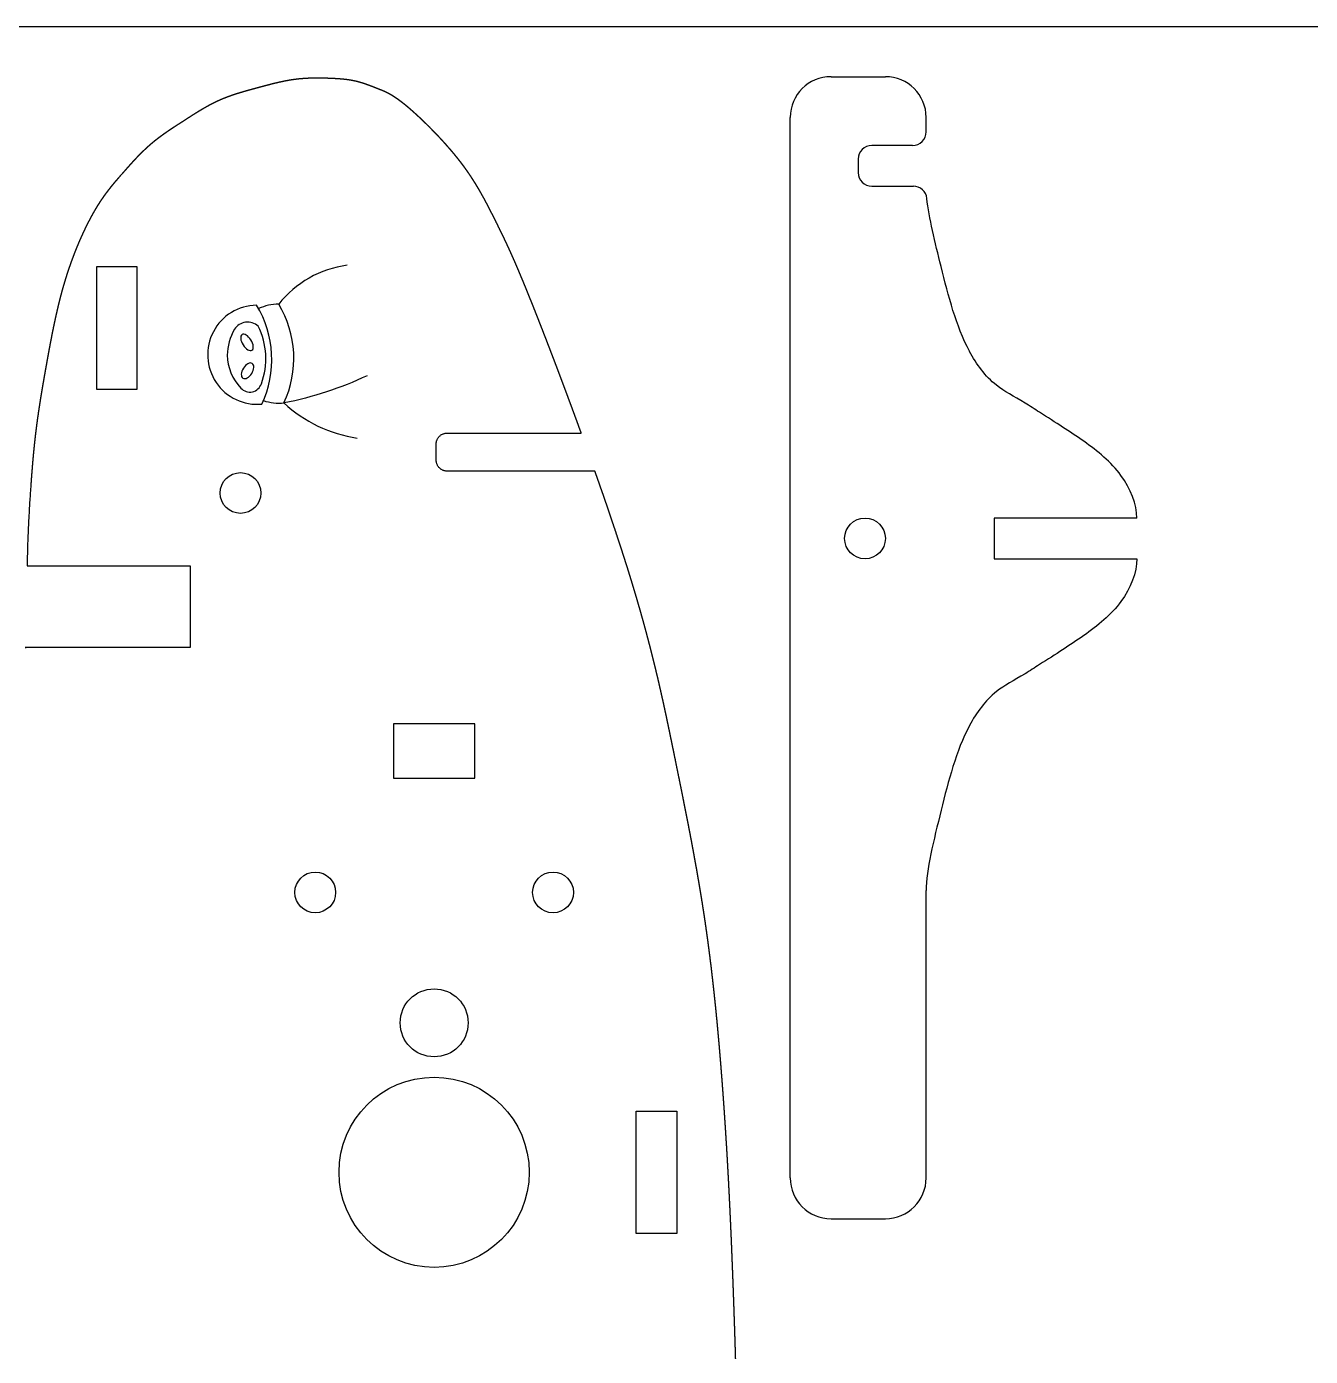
# Model space of a CAD drawing. Header units: millimetres. Extents: x -53 to 1579, y -453 to 381.
# Drawn here: x 303.4 to 397.9, y 283.4 to 381.2 of the extents above; entities that cross this region are included whole.
import ezdxf

# ---------------------------------------------------------------- set-up
doc = ezdxf.new("R2010")
doc.units = ezdxf.units.MM
doc.layers.add('design4', color=5, linetype='Continuous')
doc.layers.add('toCut', color=1, linetype='Continuous', true_color=0xff0000)

msp = doc.modelspace()

# ---------------------------------------------------------------- linework, layer by layer
msp.add_line((-53.352, 381.237), (546.648, 381.237))
at = {"layer": 'design4', "lineweight": -3}
for points, format in [([(321.97, 360.809, 0, 0, -0.069375), (328.362, 358.968, 0, 0, -0.747241), (328.483, 355.54, 15.905, 15.905, 3.108635)], "xyseb"), ([(328.483, 355.54, -0.061553), (322.357, 353.534)], "xyb")]:
    msp.add_lwpolyline(points, format=format, dxfattribs=at)
msp.add_lwpolyline([(318.705, 358.953, 0.121417), (318.176, 357.058, 0.188102), (319.184, 354.625, 0.571144), (320.693, 354.945, 0.206129), (320.462, 359.191, 0.455702), (318.705, 358.953)], format="xyb", close=True, dxfattribs=at)
for centre, radius, start, end in [((328.009, 356.034), 7.699, 97.50919, 141.66465), ((320.386, 357.081), 3.646, 90.6529, 275.44543), ((313.713, 356.726), 7.745, 334.99199, 31.10633), ((322.011, 357.163), 3.646, 90.6529, 114.6671), ((315.338, 356.808), 7.745, 334.99199, 31.10633), ((322.011, 357.163), 3.646, 251.36676, 275.44543), ((329.24, 360.976), 10.137, 227.23383, 261.51717)]:
    msp.add_arc(centre, radius, start, end, dxfattribs=at)
at = {"layer": 'design4', "lineweight": -3, "extrusion": (0, 0, -1)}
for centre, major_axis, ratio in [((319.634, 357.992), (-0.367, 0.576), 0.496414), ((319.675, 355.899), (0.344, 0.543), 0.562785)]:
    msp.add_ellipse(centre, major_axis=major_axis, ratio=ratio, dxfattribs=at)
at = {"layer": 'toCut'}
for p, q in [((362.62, 377.551), (366.62, 377.551)), ((359.62, 296.487), (359.62, 374.551)), ((369.62, 373.487), (369.62, 374.551)), ((368.62, 372.487), (365.62, 372.487)), ((364.62, 371.487), (364.62, 370.487)), ((365.62, 369.487), (368.678, 369.487)), ((374.62, 345.062), (374.62, 342.062)), ((385.12, 345.062), (374.62, 345.062)), ((374.62, 342.062), (385.12, 342.062)), ((369.62, 296.487), (369.62, 317.637)), ((362.62, 293.487), (366.62, 293.487))]:
    msp.add_line(p, q, dxfattribs=at)
for points in [[(308.561, 363.544), (308.561, 354.544), (311.561, 354.544), (311.561, 363.544)], [(308.561, 363.544), (308.561, 354.544), (311.561, 354.544), (311.561, 363.544)], [(330.408, 329.904), (330.408, 325.904), (336.408, 325.904), (336.408, 329.904)], [(348.281, 301.404), (351.281, 301.404), (351.281, 292.404), (348.281, 292.404)]]:
    msp.add_lwpolyline(points, close=True, dxfattribs=at)
for centre, radius in [((319.158, 346.904), 1.5), ((365.12, 343.562), 1.5), ((324.658, 317.504), 1.5), ((342.158, 317.504), 1.5), ((333.408, 307.904), 2.5), ((333.408, 296.904), 7)]:
    msp.add_circle(centre, radius, dxfattribs=at)
for centre, radius, start, end in [((362.62, 374.551), 3, 90, 180), ((366.62, 374.551), 3, 0, 90), ((368.62, 373.487), 1, 270, 0), ((365.62, 371.487), 1, 90, 180), ((365.62, 370.487), 1, 180, 270), ((368.678, 368.487), 1, 6.0512, 90), ((362.62, 296.487), 3, 180, 270), ((366.62, 296.487), 3, 270, 0)]:
    msp.add_arc(centre, radius, start, end, dxfattribs=at)
for points in [[(321.086, 376.908), (320.953, 376.873), (320.82, 376.837)], [(321.352, 376.977), (321.219, 376.942), (321.086, 376.908)], [(321.618, 377.043), (321.485, 377.01), (321.352, 376.977)], [(321.75, 377.075), (321.684, 377.059), (321.618, 377.043)], [(321.883, 377.106), (321.817, 377.091), (321.75, 377.075)], [(322.015, 377.136), (321.949, 377.121), (321.883, 377.106)], [(322.148, 377.165), (322.082, 377.151), (322.015, 377.136)], [(322.28, 377.193), (322.214, 377.179), (322.148, 377.165)], [(322.413, 377.22), (322.346, 377.207), (322.28, 377.193)], [(322.545, 377.246), (322.479, 377.233), (322.413, 377.22)], [(322.677, 377.27), (322.611, 377.258), (322.545, 377.246)], [(322.809, 377.292), (322.743, 377.281), (322.677, 377.27)], [(322.94, 377.313), (322.875, 377.303), (322.809, 377.292)], [(323.072, 377.333), (323.006, 377.323), (322.94, 377.313)], [(323.204, 377.351), (323.138, 377.342), (323.072, 377.333)], [(323.335, 377.367), (323.269, 377.359), (323.204, 377.351)], [(323.466, 377.381), (323.4, 377.374), (323.335, 377.367)], [(323.597, 377.393), (323.531, 377.387), (323.466, 377.381)], [(323.727, 377.404), (323.662, 377.399), (323.597, 377.393)], [(323.856, 377.414), (323.792, 377.409), (323.727, 377.404)], [(323.985, 377.422), (323.921, 377.418), (323.856, 377.414)], [(324.114, 377.428), (324.05, 377.425), (323.985, 377.422)], [(324.241, 377.434), (324.177, 377.431), (324.114, 377.428)], [(324.367, 377.438), (324.304, 377.436), (324.241, 377.434)], [(324.493, 377.441), (324.43, 377.44), (324.367, 377.438)], [(324.617, 377.443), (324.555, 377.442), (324.493, 377.441)], [(324.74, 377.444), (324.678, 377.444), (324.617, 377.443)], [(324.861, 377.444), (324.8, 377.444), (324.74, 377.444)], [(324.981, 377.444), (324.921, 377.444), (324.861, 377.444)], [(325.099, 377.442), (325.04, 377.443), (324.981, 377.444)], [(325.216, 377.44), (325.157, 377.441), (325.099, 377.442)], [(325.33, 377.437), (325.273, 377.438), (325.216, 377.44)], [(325.443, 377.434), (325.387, 377.435), (325.33, 377.437)], [(325.554, 377.43), (325.499, 377.432), (325.443, 377.434)], [(325.663, 377.426), (325.608, 377.428), (325.554, 377.43)], [(325.769, 377.422), (325.716, 377.424), (325.663, 377.426)], [(325.873, 377.417), (325.821, 377.419), (325.769, 377.422)], [(325.975, 377.412), (325.924, 377.414), (325.873, 377.417)], [(326.075, 377.407), (326.025, 377.409), (325.975, 377.412)], [(326.173, 377.401), (326.124, 377.404), (326.075, 377.407)], [(326.268, 377.395), (326.22, 377.398), (326.173, 377.401)], [(326.362, 377.389), (326.315, 377.392), (326.268, 377.395)], [(326.454, 377.382), (326.408, 377.386), (326.362, 377.389)], [(326.544, 377.375), (326.499, 377.379), (326.454, 377.382)], [(326.633, 377.367), (326.589, 377.371), (326.544, 377.375)], [(326.72, 377.359), (326.677, 377.363), (326.633, 377.367)], [(326.806, 377.35), (326.763, 377.355), (326.72, 377.359)], [(326.891, 377.341), (326.849, 377.345), (326.806, 377.35)], [(326.975, 377.33), (326.933, 377.335), (326.891, 377.341)], [(327.057, 377.319), (327.016, 377.325), (326.975, 377.33)], [(327.139, 377.307), (327.098, 377.313), (327.057, 377.319)], [(327.22, 377.295), (327.18, 377.301), (327.139, 377.307)], [(327.3, 377.281), (327.26, 377.288), (327.22, 377.295)], [(327.38, 377.267), (327.34, 377.274), (327.3, 377.281)], [(327.459, 377.251), (327.42, 377.259), (327.38, 377.267)], [(327.538, 377.235), (327.499, 377.243), (327.459, 377.251)], [(327.616, 377.217), (327.577, 377.226), (327.538, 377.235)], [(327.695, 377.199), (327.656, 377.208), (327.616, 377.217)], [(327.773, 377.179), (327.734, 377.189), (327.695, 377.199)], [(327.851, 377.158), (327.812, 377.169), (327.773, 377.179)], [(327.929, 377.137), (327.89, 377.148), (327.851, 377.158)], [(328.007, 377.114), (327.968, 377.125), (327.929, 377.137)], [(328.085, 377.09), (328.046, 377.102), (328.007, 377.114)], [(328.241, 377.041), (328.163, 377.066), (328.085, 377.09)], [(328.396, 376.988), (328.318, 377.015), (328.241, 377.041)], [(328.551, 376.933), (328.474, 376.961), (328.396, 376.988)], [(328.706, 376.876), (328.629, 376.905), (328.551, 376.933)], [(328.861, 376.817), (328.784, 376.847), (328.706, 376.876)], [(317.796, 375.893), (317.732, 375.865), (317.668, 375.838)], [(317.923, 375.945), (317.86, 375.919), (317.796, 375.893)], [(318.052, 375.996), (317.988, 375.971), (317.923, 375.945)], [(318.181, 376.046), (318.116, 376.021), (318.052, 375.996)], [(318.31, 376.094), (318.245, 376.07), (318.181, 376.046)], [(318.44, 376.14), (318.375, 376.117), (318.31, 376.094)], [(318.57, 376.186), (318.505, 376.163), (318.44, 376.14)], [(318.701, 376.23), (318.635, 376.208), (318.57, 376.186)], [(318.832, 376.272), (318.766, 376.251), (318.701, 376.23)], [(318.963, 376.314), (318.897, 376.293), (318.832, 376.272)], [(319.095, 376.355), (319.029, 376.334), (318.963, 376.314)], [(319.226, 376.395), (319.16, 376.375), (319.095, 376.355)], [(319.491, 376.472), (319.359, 376.434), (319.226, 376.395)], [(319.756, 376.548), (319.623, 376.51), (319.491, 376.472)], [(320.022, 376.621), (319.889, 376.584), (319.756, 376.548)], [(320.554, 376.766), (320.288, 376.693), (320.022, 376.621)], [(320.82, 376.837), (320.687, 376.801), (320.554, 376.766)], [(329.016, 376.757), (328.938, 376.787), (328.861, 376.817)], [(329.325, 376.635), (329.17, 376.696), (329.016, 376.757)], [(329.48, 376.573), (329.402, 376.604), (329.325, 376.635)], [(329.558, 376.541), (329.519, 376.557), (329.48, 376.573)], [(329.638, 376.508), (329.598, 376.524), (329.558, 376.541)], [(329.718, 376.473), (329.678, 376.49), (329.638, 376.508)], [(329.801, 376.435), (329.759, 376.454), (329.718, 376.473)], [(329.842, 376.416), (329.821, 376.426), (329.801, 376.435)], [(329.885, 376.396), (329.864, 376.406), (329.842, 376.416)], [(329.928, 376.375), (329.906, 376.385), (329.885, 376.396)], [(329.971, 376.353), (329.95, 376.364), (329.928, 376.375)], [(330.016, 376.33), (329.994, 376.341), (329.971, 376.353)], [(330.061, 376.307), (330.038, 376.318), (330.016, 376.33)], [(330.106, 376.282), (330.084, 376.294), (330.061, 376.307)], [(330.153, 376.256), (330.13, 376.269), (330.106, 376.282)], [(330.2, 376.23), (330.177, 376.243), (330.153, 376.256)], [(330.248, 376.202), (330.224, 376.216), (330.2, 376.23)], [(330.298, 376.173), (330.273, 376.187), (330.248, 376.202)], [(330.348, 376.143), (330.323, 376.158), (330.298, 376.173)], [(330.399, 376.111), (330.373, 376.127), (330.348, 376.143)], [(330.451, 376.078), (330.425, 376.095), (330.399, 376.111)], [(330.504, 376.044), (330.477, 376.061), (330.451, 376.078)], [(330.558, 376.008), (330.531, 376.026), (330.504, 376.044)], [(330.614, 375.971), (330.586, 375.99), (330.558, 376.008)], [(330.67, 375.932), (330.642, 375.951), (330.614, 375.971)], [(330.728, 375.892), (330.699, 375.912), (330.67, 375.932)], [(330.787, 375.85), (330.758, 375.871), (330.728, 375.892)], [(315.938, 374.908), (315.818, 374.833), (315.697, 374.758)], [(316.06, 374.982), (315.999, 374.945), (315.938, 374.908)], [(316.181, 375.056), (316.12, 375.019), (316.06, 374.982)], [(316.303, 375.128), (316.242, 375.092), (316.181, 375.056)], [(316.425, 375.199), (316.364, 375.164), (316.303, 375.128)], [(316.547, 375.27), (316.486, 375.234), (316.425, 375.199)], [(316.67, 375.339), (316.608, 375.304), (316.547, 375.27)], [(316.793, 375.407), (316.731, 375.373), (316.67, 375.339)], [(316.916, 375.473), (316.855, 375.44), (316.793, 375.407)], [(317.04, 375.538), (316.978, 375.505), (316.916, 375.473)], [(317.165, 375.601), (317.103, 375.57), (317.04, 375.538)], [(317.29, 375.663), (317.227, 375.632), (317.165, 375.601)], [(317.416, 375.723), (317.353, 375.693), (317.29, 375.663)], [(317.542, 375.782), (317.479, 375.753), (317.416, 375.723)], [(317.668, 375.838), (317.605, 375.81), (317.542, 375.782)], [(330.848, 375.806), (330.817, 375.828), (330.787, 375.85)], [(330.909, 375.76), (330.879, 375.783), (330.848, 375.806)], [(330.973, 375.713), (330.941, 375.736), (330.909, 375.76)], [(331.037, 375.663), (331.005, 375.688), (330.973, 375.713)], [(331.103, 375.612), (331.07, 375.638), (331.037, 375.663)], [(331.171, 375.559), (331.137, 375.585), (331.103, 375.612)], [(331.24, 375.503), (331.206, 375.531), (331.171, 375.559)], [(331.311, 375.446), (331.276, 375.475), (331.24, 375.503)], [(331.384, 375.386), (331.348, 375.416), (331.311, 375.446)], [(331.458, 375.325), (331.421, 375.355), (331.384, 375.386)], [(331.534, 375.26), (331.496, 375.293), (331.458, 375.325)], [(331.612, 375.194), (331.573, 375.227), (331.534, 375.26)], [(331.691, 375.126), (331.651, 375.16), (331.612, 375.194)], [(331.772, 375.055), (331.731, 375.09), (331.691, 375.126)], [(331.854, 374.982), (331.813, 375.018), (331.772, 375.055)], [(331.938, 374.907), (331.896, 374.945), (331.854, 374.982)], [(332.023, 374.83), (331.981, 374.869), (331.938, 374.907)], [(314.495, 373.987), (314.376, 373.909), (314.256, 373.831)], [(314.975, 374.297), (314.735, 374.142), (314.495, 373.987)], [(315.456, 374.606), (315.215, 374.452), (314.975, 374.297)], [(315.697, 374.758), (315.576, 374.682), (315.456, 374.606)], [(332.11, 374.752), (332.067, 374.791), (332.023, 374.83)], [(332.198, 374.671), (332.154, 374.711), (332.11, 374.752)], [(332.286, 374.589), (332.242, 374.63), (332.198, 374.671)], [(332.376, 374.505), (332.331, 374.547), (332.286, 374.589)], [(332.467, 374.419), (332.422, 374.462), (332.376, 374.505)], [(332.559, 374.331), (332.513, 374.375), (332.467, 374.419)], [(332.651, 374.243), (332.605, 374.287), (332.559, 374.331)], [(332.745, 374.152), (332.698, 374.197), (332.651, 374.243)], [(332.839, 374.06), (332.792, 374.106), (332.745, 374.152)], [(332.933, 373.967), (332.886, 374.014), (332.839, 374.06)], [(333.028, 373.873), (332.981, 373.92), (332.933, 373.967)], [(313.092, 373.015), (313.035, 372.972), (312.979, 372.928)], [(313.205, 373.1), (313.148, 373.057), (313.092, 373.015)], [(313.319, 373.184), (313.262, 373.142), (313.205, 373.1)], [(313.434, 373.268), (313.376, 373.226), (313.319, 373.184)], [(313.55, 373.35), (313.492, 373.309), (313.434, 373.268)], [(313.666, 373.432), (313.608, 373.391), (313.55, 373.35)], [(313.783, 373.513), (313.724, 373.472), (313.666, 373.432)], [(314.019, 373.673), (313.901, 373.593), (313.783, 373.513)], [(314.256, 373.831), (314.137, 373.752), (314.019, 373.673)], [(333.124, 373.777), (333.076, 373.825), (333.028, 373.873)], [(333.22, 373.68), (333.172, 373.729), (333.124, 373.777)], [(333.316, 373.582), (333.268, 373.631), (333.22, 373.68)], [(333.412, 373.483), (333.364, 373.533), (333.316, 373.582)], [(333.509, 373.383), (333.46, 373.433), (333.412, 373.483)], [(333.605, 373.282), (333.557, 373.333), (333.509, 373.383)], [(333.702, 373.181), (333.653, 373.231), (333.605, 373.282)], [(333.798, 373.078), (333.75, 373.129), (333.702, 373.181)], [(333.99, 372.871), (333.894, 372.974), (333.798, 373.078)], [(311.914, 371.996), (311.864, 371.946), (311.813, 371.896)], [(312.016, 372.095), (311.965, 372.046), (311.914, 371.996)], [(312.119, 372.193), (312.067, 372.144), (312.016, 372.095)], [(312.222, 372.289), (312.17, 372.241), (312.119, 372.193)], [(312.327, 372.385), (312.275, 372.337), (312.222, 372.289)], [(312.433, 372.479), (312.38, 372.432), (312.327, 372.385)], [(312.54, 372.571), (312.486, 372.525), (312.433, 372.479)], [(312.648, 372.662), (312.594, 372.617), (312.54, 372.571)], [(312.757, 372.752), (312.703, 372.707), (312.648, 372.662)], [(312.868, 372.841), (312.812, 372.797), (312.757, 372.752)], [(312.979, 372.928), (312.923, 372.885), (312.868, 372.841)], [(334.181, 372.661), (334.086, 372.766), (333.99, 372.871)], [(334.37, 372.449), (334.276, 372.555), (334.181, 372.661)], [(334.557, 372.236), (334.463, 372.342), (334.37, 372.449)], [(334.649, 372.129), (334.603, 372.182), (334.557, 372.236)], [(334.74, 372.022), (334.694, 372.075), (334.649, 372.129)], [(334.83, 371.914), (334.785, 371.968), (334.74, 372.022)], [(311.032, 371.069), (310.937, 370.962), (310.842, 370.856)], [(311.224, 371.28), (311.128, 371.174), (311.032, 371.069)], [(311.321, 371.384), (311.272, 371.332), (311.224, 371.28)], [(311.418, 371.488), (311.369, 371.436), (311.321, 371.384)], [(311.516, 371.592), (311.467, 371.54), (311.418, 371.488)], [(311.614, 371.694), (311.565, 371.643), (311.516, 371.592)], [(311.713, 371.796), (311.664, 371.745), (311.614, 371.694)], [(311.813, 371.896), (311.763, 371.846), (311.713, 371.796)], [(334.919, 371.807), (334.875, 371.861), (334.83, 371.914)], [(335.008, 371.7), (334.963, 371.753), (334.919, 371.807)], [(335.094, 371.592), (335.051, 371.646), (335.008, 371.7)], [(335.18, 371.485), (335.137, 371.539), (335.094, 371.592)], [(335.265, 371.378), (335.222, 371.431), (335.18, 371.485)], [(335.348, 371.271), (335.306, 371.325), (335.265, 371.378)], [(335.429, 371.165), (335.388, 371.218), (335.348, 371.271)], [(335.509, 371.059), (335.469, 371.112), (335.429, 371.165)], [(335.588, 370.953), (335.549, 371.006), (335.509, 371.059)], [(310.275, 370.212), (310.181, 370.104), (310.087, 369.996)], [(310.653, 370.642), (310.464, 370.427), (310.275, 370.212)], [(310.842, 370.856), (310.747, 370.749), (310.653, 370.642)], [(335.665, 370.847), (335.626, 370.9), (335.588, 370.953)], [(335.741, 370.742), (335.703, 370.795), (335.665, 370.847)], [(335.815, 370.637), (335.778, 370.69), (335.741, 370.742)], [(335.889, 370.532), (335.852, 370.585), (335.815, 370.637)], [(335.961, 370.428), (335.925, 370.48), (335.889, 370.532)], [(336.031, 370.324), (335.996, 370.376), (335.961, 370.428)], [(336.101, 370.22), (336.066, 370.272), (336.031, 370.324)], [(336.169, 370.117), (336.135, 370.168), (336.101, 370.22)], [(336.236, 370.013), (336.203, 370.065), (336.169, 370.117)], [(336.302, 369.91), (336.269, 369.962), (336.236, 370.013)], [(309.324, 369.061), (309.3, 369.029), (309.275, 368.997)], [(309.372, 369.125), (309.348, 369.093), (309.324, 369.061)], [(309.42, 369.187), (309.396, 369.156), (309.372, 369.125)], [(309.516, 369.31), (309.468, 369.249), (309.42, 369.187)], [(309.612, 369.43), (309.564, 369.37), (309.516, 369.31)], [(309.707, 369.547), (309.66, 369.489), (309.612, 369.43)], [(309.802, 369.662), (309.755, 369.605), (309.707, 369.547)], [(309.897, 369.775), (309.85, 369.718), (309.802, 369.662)], [(309.992, 369.886), (309.945, 369.83), (309.897, 369.775)], [(310.087, 369.996), (310.039, 369.941), (309.992, 369.886)], [(336.367, 369.807), (336.335, 369.859), (336.302, 369.91)], [(336.432, 369.705), (336.4, 369.756), (336.367, 369.807)], [(336.495, 369.602), (336.463, 369.654), (336.432, 369.705)], [(336.557, 369.5), (336.526, 369.551), (336.495, 369.602)], [(336.618, 369.398), (336.587, 369.449), (336.557, 369.5)], [(336.678, 369.296), (336.648, 369.347), (336.618, 369.398)], [(336.738, 369.195), (336.708, 369.246), (336.678, 369.296)], [(336.796, 369.093), (336.767, 369.144), (336.738, 369.195)], [(336.911, 368.891), (336.854, 368.992), (336.796, 369.093)], [(308.635, 368.059), (308.61, 368.019), (308.585, 367.978)], [(308.685, 368.139), (308.66, 368.099), (308.635, 368.059)], [(308.735, 368.217), (308.71, 368.178), (308.685, 368.139)], [(308.785, 368.294), (308.76, 368.256), (308.735, 368.217)], [(308.835, 368.37), (308.81, 368.332), (308.785, 368.294)], [(308.884, 368.444), (308.86, 368.407), (308.835, 368.37)], [(308.934, 368.517), (308.909, 368.481), (308.884, 368.444)], [(308.983, 368.589), (308.958, 368.553), (308.934, 368.517)], [(309.032, 368.66), (309.007, 368.624), (308.983, 368.589)], [(309.081, 368.729), (309.056, 368.695), (309.032, 368.66)], [(309.13, 368.798), (309.105, 368.764), (309.081, 368.729)], [(309.178, 368.865), (309.154, 368.831), (309.13, 368.798)], [(309.227, 368.931), (309.203, 368.898), (309.178, 368.865)], [(309.275, 368.997), (309.251, 368.964), (309.227, 368.931)], [(337.024, 368.689), (336.967, 368.79), (336.911, 368.891)], [(337.133, 368.488), (337.078, 368.589), (337.024, 368.689)], [(337.241, 368.287), (337.187, 368.388), (337.133, 368.488)], [(337.346, 368.087), (337.293, 368.187), (337.241, 368.287)], [(337.45, 367.887), (337.398, 367.987), (337.346, 368.087)], [(308.073, 367.078), (308.047, 367.029), (308.021, 366.979)], [(308.125, 367.175), (308.099, 367.127), (308.073, 367.078)], [(308.176, 367.271), (308.15, 367.223), (308.125, 367.175)], [(308.228, 367.365), (308.202, 367.318), (308.176, 367.271)], [(308.28, 367.458), (308.254, 367.412), (308.228, 367.365)], [(308.331, 367.549), (308.305, 367.503), (308.28, 367.458)], [(308.382, 367.638), (308.357, 367.593), (308.331, 367.549)], [(308.433, 367.725), (308.408, 367.681), (308.382, 367.638)], [(308.484, 367.811), (308.459, 367.768), (308.433, 367.725)], [(308.535, 367.895), (308.509, 367.853), (308.484, 367.811)], [(308.585, 367.978), (308.56, 367.937), (308.535, 367.895)], [(337.552, 367.687), (337.501, 367.787), (337.45, 367.887)], [(337.653, 367.488), (337.603, 367.588), (337.552, 367.687)], [(337.754, 367.289), (337.704, 367.388), (337.653, 367.488)], [(337.953, 366.891), (337.854, 367.09), (337.754, 367.289)], [(307.603, 366.134), (307.577, 366.078), (307.551, 366.022)], [(307.655, 366.244), (307.629, 366.189), (307.603, 366.134)], [(307.707, 366.354), (307.681, 366.299), (307.655, 366.244)], [(307.76, 366.462), (307.733, 366.408), (307.707, 366.354)], [(307.812, 366.568), (307.786, 366.515), (307.76, 366.462)], [(307.864, 366.673), (307.838, 366.62), (307.812, 366.568)], [(307.916, 366.777), (307.89, 366.725), (307.864, 366.673)], [(307.968, 366.879), (307.942, 366.828), (307.916, 366.777)], [(308.021, 366.979), (307.995, 366.929), (307.968, 366.879)], [(338.053, 366.691), (338.003, 366.791), (337.953, 366.891)], [(338.153, 366.49), (338.103, 366.591), (338.053, 366.691)], [(338.204, 366.388), (338.178, 366.439), (338.153, 366.49)], [(338.255, 366.285), (338.229, 366.337), (338.204, 366.388)], [(338.306, 366.18), (338.28, 366.233), (338.255, 366.285)], [(338.358, 366.074), (338.332, 366.127), (338.306, 366.18)], [(307.19, 365.202), (307.165, 365.141), (307.139, 365.08)], [(307.241, 365.323), (307.216, 365.262), (307.19, 365.202)], [(307.292, 365.442), (307.267, 365.382), (307.241, 365.323)], [(307.344, 365.561), (307.318, 365.501), (307.292, 365.442)], [(307.395, 365.678), (307.37, 365.619), (307.344, 365.561)], [(307.447, 365.794), (307.421, 365.736), (307.395, 365.678)], [(307.499, 365.908), (307.473, 365.851), (307.447, 365.794)], [(307.551, 366.022), (307.525, 365.965), (307.499, 365.908)], [(338.411, 365.966), (338.385, 366.02), (338.358, 366.074)], [(338.465, 365.855), (338.438, 365.911), (338.411, 365.966)], [(338.519, 365.743), (338.492, 365.799), (338.465, 365.855)], [(338.574, 365.627), (338.546, 365.685), (338.519, 365.743)], [(338.602, 365.568), (338.588, 365.598), (338.574, 365.627)], [(338.63, 365.509), (338.616, 365.538), (338.602, 365.568)], [(338.659, 365.448), (338.645, 365.478), (338.63, 365.509)], [(338.688, 365.387), (338.673, 365.418), (338.659, 365.448)], [(338.717, 365.325), (338.702, 365.356), (338.688, 365.387)], [(338.746, 365.262), (338.731, 365.294), (338.717, 365.325)], [(338.776, 365.198), (338.761, 365.23), (338.746, 365.262)], [(338.806, 365.134), (338.791, 365.166), (338.776, 365.198)], [(338.836, 365.068), (338.821, 365.101), (338.806, 365.134)], [(306.792, 364.196), (306.768, 364.131), (306.744, 364.066)], [(306.841, 364.325), (306.816, 364.26), (306.792, 364.196)], [(306.89, 364.454), (306.865, 364.389), (306.841, 364.325)], [(306.939, 364.581), (306.914, 364.517), (306.89, 364.454)], [(306.989, 364.707), (306.964, 364.644), (306.939, 364.581)], [(307.039, 364.832), (307.014, 364.77), (306.989, 364.707)], [(307.089, 364.957), (307.064, 364.895), (307.039, 364.832)], [(307.139, 365.08), (307.114, 365.018), (307.089, 364.957)], [(338.867, 365.001), (338.852, 365.034), (338.836, 365.068)], [(338.898, 364.933), (338.882, 364.967), (338.867, 365.001)], [(338.929, 364.864), (338.914, 364.899), (338.898, 364.933)], [(338.961, 364.795), (338.945, 364.829), (338.929, 364.864)], [(338.993, 364.723), (338.977, 364.759), (338.961, 364.795)], [(339.026, 364.651), (339.01, 364.687), (338.993, 364.723)], [(339.059, 364.578), (339.042, 364.615), (339.026, 364.651)], [(339.092, 364.503), (339.076, 364.541), (339.059, 364.578)], [(339.126, 364.427), (339.109, 364.465), (339.092, 364.503)], [(339.16, 364.35), (339.143, 364.389), (339.126, 364.427)], [(339.195, 364.272), (339.178, 364.311), (339.16, 364.35)], [(339.23, 364.192), (339.213, 364.232), (339.195, 364.272)], [(339.266, 364.111), (339.248, 364.152), (339.23, 364.192)], [(306.463, 363.265), (306.441, 363.197), (306.418, 363.129)], [(306.509, 363.4), (306.486, 363.333), (306.463, 363.265)], [(306.555, 363.535), (306.532, 363.468), (306.509, 363.4)], [(306.602, 363.669), (306.578, 363.602), (306.555, 363.535)], [(306.649, 363.802), (306.625, 363.736), (306.602, 363.669)], [(306.696, 363.934), (306.672, 363.868), (306.649, 363.802)], [(306.744, 364.066), (306.72, 364), (306.696, 363.934)], [(339.302, 364.029), (339.284, 364.07), (339.266, 364.111)], [(339.339, 363.945), (339.32, 363.987), (339.302, 364.029)], [(339.376, 363.859), (339.357, 363.902), (339.339, 363.945)], [(339.413, 363.773), (339.394, 363.816), (339.376, 363.859)], [(339.451, 363.684), (339.432, 363.728), (339.413, 363.773)], [(339.49, 363.594), (339.471, 363.639), (339.451, 363.684)], [(339.529, 363.503), (339.51, 363.549), (339.49, 363.594)], [(339.569, 363.41), (339.549, 363.456), (339.529, 363.503)], [(339.609, 363.315), (339.589, 363.362), (339.569, 363.41)], [(339.65, 363.219), (339.63, 363.267), (339.609, 363.315)], [(339.691, 363.12), (339.671, 363.17), (339.65, 363.219)], [(306.16, 362.296), (306.14, 362.225), (306.119, 362.155)], [(306.202, 362.436), (306.181, 362.366), (306.16, 362.296)], [(306.244, 362.576), (306.223, 362.506), (306.202, 362.436)], [(306.287, 362.715), (306.265, 362.646), (306.244, 362.576)], [(306.33, 362.854), (306.308, 362.785), (306.287, 362.715)], [(306.374, 362.992), (306.352, 362.923), (306.33, 362.854)], [(306.418, 363.129), (306.396, 363.06), (306.374, 362.992)], [(339.734, 363.021), (339.712, 363.071), (339.691, 363.12)], [(339.776, 362.919), (339.755, 362.97), (339.734, 363.021)], [(339.819, 362.816), (339.798, 362.867), (339.776, 362.919)], [(339.863, 362.711), (339.841, 362.763), (339.819, 362.816)], [(339.908, 362.604), (339.886, 362.657), (339.863, 362.711)], [(339.953, 362.495), (339.93, 362.549), (339.908, 362.604)], [(339.999, 362.384), (339.976, 362.439), (339.953, 362.495)], [(340.045, 362.271), (340.022, 362.327), (339.999, 362.384)], [(340.092, 362.156), (340.069, 362.214), (340.045, 362.271)], [(305.924, 361.442), (305.887, 361.297), (305.849, 361.153)], [(306, 361.728), (305.962, 361.585), (305.924, 361.442)], [(306.079, 362.013), (306.04, 361.871), (306, 361.728)], [(306.119, 362.155), (306.099, 362.084), (306.079, 362.013)], [(340.14, 362.04), (340.116, 362.098), (340.092, 362.156)], [(340.189, 361.921), (340.164, 361.98), (340.14, 362.04)], [(340.238, 361.8), (340.213, 361.861), (340.189, 361.921)], [(340.288, 361.677), (340.263, 361.739), (340.238, 361.8)], [(340.339, 361.552), (340.313, 361.615), (340.288, 361.677)], [(340.39, 361.425), (340.364, 361.489), (340.339, 361.552)], [(340.442, 361.296), (340.416, 361.36), (340.39, 361.425)], [(340.495, 361.164), (340.469, 361.23), (340.442, 361.296)], [(305.639, 360.283), (305.606, 360.137), (305.573, 359.992)], [(305.707, 360.574), (305.673, 360.428), (305.639, 360.283)], [(305.777, 360.864), (305.742, 360.719), (305.707, 360.574)], [(305.849, 361.153), (305.813, 361.009), (305.777, 360.864)], [(340.549, 361.03), (340.522, 361.097), (340.495, 361.164)], [(340.603, 360.894), (340.576, 360.962), (340.549, 361.03)], [(340.659, 360.756), (340.631, 360.825), (340.603, 360.894)], [(340.715, 360.615), (340.687, 360.686), (340.659, 360.756)], [(340.771, 360.472), (340.743, 360.544), (340.715, 360.615)], [(340.829, 360.327), (340.8, 360.399), (340.771, 360.472)], [(340.888, 360.179), (340.858, 360.253), (340.829, 360.327)], [(305.446, 359.409), (305.416, 359.264), (305.385, 359.119)], [(305.509, 359.7), (305.477, 359.555), (305.446, 359.409)], [(305.573, 359.992), (305.541, 359.846), (305.509, 359.7)], [(340.947, 360.028), (340.917, 360.104), (340.888, 360.179)], [(341.007, 359.876), (340.977, 359.952), (340.947, 360.028)], [(341.068, 359.72), (341.038, 359.798), (341.007, 359.876)], [(341.13, 359.562), (341.099, 359.641), (341.068, 359.72)], [(341.193, 359.402), (341.162, 359.482), (341.13, 359.562)], [(341.257, 359.239), (341.225, 359.321), (341.193, 359.402)], [(305.268, 358.541), (305.24, 358.397), (305.212, 358.254)], [(305.326, 358.829), (305.297, 358.685), (305.268, 358.541)], [(305.385, 359.119), (305.356, 358.974), (305.326, 358.829)], [(341.321, 359.074), (341.289, 359.156), (341.257, 359.239)], [(341.387, 358.906), (341.354, 358.99), (341.321, 359.074)], [(341.453, 358.735), (341.42, 358.82), (341.387, 358.906)], [(341.52, 358.562), (341.486, 358.649), (341.453, 358.735)], [(341.588, 358.387), (341.554, 358.475), (341.52, 358.562)], [(341.656, 358.21), (341.622, 358.299), (341.588, 358.387)], [(305.052, 357.404), (305.026, 357.265), (305, 357.125)], [(305.104, 357.685), (305.078, 357.544), (305.052, 357.404)], [(305.157, 357.968), (305.131, 357.827), (305.104, 357.685)], [(305.212, 358.254), (305.185, 358.111), (305.157, 357.968)], [(341.725, 358.031), (341.691, 358.12), (341.656, 358.21)], [(341.795, 357.849), (341.76, 357.94), (341.725, 358.031)], [(341.866, 357.665), (341.831, 357.757), (341.795, 357.849)], [(341.937, 357.479), (341.902, 357.572), (341.866, 357.665)], [(342.009, 357.291), (341.973, 357.385), (341.937, 357.479)], [(342.082, 357.101), (342.046, 357.196), (342.009, 357.291)], [(304.853, 356.308), (304.841, 356.242), (304.829, 356.175)], [(304.877, 356.442), (304.865, 356.375), (304.853, 356.308)], [(304.901, 356.577), (304.889, 356.51), (304.877, 356.442)], [(304.926, 356.713), (304.914, 356.645), (304.901, 356.577)], [(304.95, 356.85), (304.938, 356.781), (304.926, 356.713)], [(304.975, 356.987), (304.963, 356.918), (304.95, 356.85)], [(305, 357.125), (304.988, 357.056), (304.975, 356.987)], [(342.155, 356.91), (342.118, 357.006), (342.082, 357.101)], [(342.229, 356.716), (342.192, 356.813), (342.155, 356.91)], [(342.303, 356.52), (342.266, 356.618), (342.229, 356.716)], [(342.378, 356.323), (342.341, 356.422), (342.303, 356.52)], [(342.454, 356.124), (342.416, 356.224), (342.378, 356.323)], [(304.714, 355.522), (304.692, 355.394), (304.67, 355.266)], [(304.737, 355.651), (304.725, 355.586), (304.714, 355.522)], [(304.76, 355.781), (304.748, 355.716), (304.737, 355.651)], [(304.783, 355.911), (304.771, 355.846), (304.76, 355.781)], [(304.806, 356.043), (304.794, 355.977), (304.783, 355.911)], [(304.829, 356.175), (304.818, 356.109), (304.806, 356.043)], [(342.529, 355.923), (342.492, 356.024), (342.454, 356.124)], [(342.606, 355.721), (342.568, 355.822), (342.529, 355.923)], [(342.683, 355.517), (342.644, 355.619), (342.606, 355.721)], [(342.76, 355.312), (342.721, 355.414), (342.683, 355.517)], [(304.542, 354.516), (304.521, 354.393), (304.501, 354.27)], [(304.583, 354.763), (304.562, 354.639), (304.542, 354.516)], [(304.626, 355.013), (304.605, 354.888), (304.583, 354.763)], [(304.67, 355.266), (304.648, 355.14), (304.626, 355.013)], [(342.838, 355.105), (342.799, 355.208), (342.76, 355.312)], [(342.916, 354.896), (342.877, 355), (342.838, 355.105)], [(342.995, 354.686), (342.955, 354.791), (342.916, 354.896)], [(343.074, 354.475), (343.034, 354.581), (342.995, 354.686)], [(343.153, 354.262), (343.113, 354.369), (343.074, 354.475)], [(304.384, 353.547), (304.365, 353.428), (304.347, 353.31)], [(304.422, 353.786), (304.403, 353.667), (304.384, 353.547)], [(304.461, 354.027), (304.441, 353.907), (304.422, 353.786)], [(304.501, 354.27), (304.481, 354.149), (304.461, 354.027)], [(343.233, 354.049), (343.193, 354.156), (343.153, 354.262)], [(343.312, 353.834), (343.273, 353.941), (343.233, 354.049)], [(343.393, 353.618), (343.353, 353.726), (343.312, 353.834)], [(343.473, 353.4), (343.433, 353.509), (343.393, 353.618)], [(343.554, 353.182), (343.513, 353.291), (343.473, 353.4)], [(304.242, 352.605), (304.225, 352.489), (304.209, 352.372)], [(304.276, 352.839), (304.259, 352.722), (304.242, 352.605)], [(304.311, 353.073), (304.293, 352.956), (304.276, 352.839)], [(304.347, 353.31), (304.329, 353.192), (304.311, 353.073)], [(343.635, 352.963), (343.594, 353.072), (343.554, 353.182)], [(343.716, 352.742), (343.675, 352.853), (343.635, 352.963)], [(343.797, 352.521), (343.757, 352.632), (343.716, 352.742)], [(343.879, 352.299), (343.838, 352.41), (343.797, 352.521)], [(304.087, 351.447), (304.073, 351.332), (304.059, 351.217)], [(304.116, 351.678), (304.102, 351.563), (304.087, 351.447)], [(304.146, 351.909), (304.131, 351.793), (304.116, 351.678)], [(304.177, 352.14), (304.161, 352.025), (304.146, 351.909)], [(304.209, 352.372), (304.193, 352.256), (304.177, 352.14)], [(344.042, 351.853), (343.96, 352.076), (343.879, 352.299)], [(344.206, 351.403), (344.124, 351.628), (344.042, 351.853)], [(303.982, 350.524), (303.97, 350.408), (303.958, 350.293)], [(304.007, 350.755), (303.994, 350.639), (303.982, 350.524)], [(304.033, 350.986), (304.02, 350.87), (304.007, 350.755)], [(304.059, 351.217), (304.046, 351.101), (304.033, 350.986)], [(344.238, 351.316), (344.222, 351.36), (344.206, 351.403)], [(303.913, 349.831), (303.892, 349.599), (303.871, 349.368)], [(303.935, 350.062), (303.924, 349.946), (303.913, 349.831)], [(303.958, 350.293), (303.947, 350.177), (303.935, 350.062)], [(303.831, 348.905), (303.812, 348.673), (303.794, 348.441)], [(303.871, 349.368), (303.851, 349.136), (303.831, 348.905)], [(345.351, 348.207), (345.296, 348.362), (345.241, 348.516)], [(303.724, 347.514), (303.459, 343.736), (303.459, 341.543)], [(303.758, 347.978), (303.741, 347.746), (303.724, 347.514)], [(303.794, 348.441), (303.776, 348.21), (303.758, 347.978)], [(345.512, 347.748), (345.431, 347.978), (345.351, 348.207)], [(345.672, 347.29), (345.592, 347.519), (345.512, 347.748)], [(345.831, 346.832), (345.752, 347.061), (345.672, 347.29)], [(345.989, 346.376), (345.91, 346.604), (345.831, 346.832)], [(346.145, 345.921), (346.067, 346.149), (345.989, 346.376)], [(346.3, 345.469), (346.223, 345.695), (346.145, 345.921)], [(346.376, 345.244), (346.338, 345.356), (346.3, 345.469)], [(346.453, 345.019), (346.415, 345.131), (346.376, 345.244)], [(346.528, 344.795), (346.49, 344.907), (346.453, 345.019)], [(346.603, 344.572), (346.566, 344.683), (346.528, 344.795)], [(346.678, 344.349), (346.64, 344.461), (346.603, 344.572)], [(346.752, 344.128), (346.715, 344.239), (346.678, 344.349)], [(346.825, 343.907), (346.788, 344.018), (346.752, 344.128)], [(346.898, 343.688), (346.861, 343.797), (346.825, 343.907)], [(346.97, 343.469), (346.934, 343.578), (346.898, 343.688)], [(347.041, 343.251), (347.006, 343.36), (346.97, 343.469)], [(347.112, 343.035), (347.077, 343.143), (347.041, 343.251)], [(347.182, 342.819), (347.147, 342.927), (347.112, 343.035)], [(347.252, 342.605), (347.217, 342.712), (347.182, 342.819)], [(347.321, 342.392), (347.286, 342.499), (347.252, 342.605)], [(347.389, 342.181), (347.355, 342.286), (347.321, 342.392)], [(347.456, 341.97), (347.422, 342.075), (347.389, 342.181)], [(347.522, 341.761), (347.489, 341.866), (347.456, 341.97)], [(347.588, 341.554), (347.555, 341.658), (347.522, 341.761)], [(315.453, 341.543), (315.453, 338.543), (315.453, 335.543)], [(347.653, 341.348), (347.62, 341.451), (347.588, 341.554)], [(347.717, 341.143), (347.685, 341.246), (347.653, 341.348)], [(347.78, 340.94), (347.748, 341.042), (347.717, 341.143)], [(347.842, 340.739), (347.811, 340.839), (347.78, 340.94)], [(347.903, 340.539), (347.873, 340.639), (347.842, 340.739)], [(347.964, 340.34), (347.934, 340.439), (347.903, 340.539)], [(348.024, 340.143), (347.994, 340.241), (347.964, 340.34)], [(348.083, 339.947), (348.054, 340.045), (348.024, 340.143)], [(348.142, 339.752), (348.112, 339.849), (348.083, 339.947)], [(348.199, 339.559), (348.17, 339.656), (348.142, 339.752)], [(348.256, 339.367), (348.228, 339.463), (348.199, 339.559)], [(348.312, 339.177), (348.284, 339.272), (348.256, 339.367)], [(348.368, 338.988), (348.34, 339.082), (348.312, 339.177)], [(348.422, 338.8), (348.395, 338.894), (348.368, 338.988)], [(348.476, 338.613), (348.449, 338.707), (348.422, 338.8)], [(348.53, 338.428), (348.503, 338.521), (348.476, 338.613)], [(348.582, 338.244), (348.556, 338.336), (348.53, 338.428)], [(348.634, 338.061), (348.608, 338.153), (348.582, 338.244)], [(348.685, 337.879), (348.66, 337.97), (348.634, 338.061)], [(348.736, 337.699), (348.711, 337.789), (348.685, 337.879)], [(348.786, 337.52), (348.761, 337.609), (348.736, 337.699)], [(348.835, 337.342), (348.81, 337.431), (348.786, 337.52)], [(348.884, 337.165), (348.859, 337.253), (348.835, 337.342)], [(348.932, 336.989), (348.908, 337.077), (348.884, 337.165)], [(348.979, 336.814), (348.955, 336.901), (348.932, 336.989)], [(349.026, 336.64), (349.003, 336.727), (348.979, 336.814)], [(349.072, 336.468), (349.049, 336.554), (349.026, 336.64)], [(349.118, 336.296), (349.095, 336.382), (349.072, 336.468)], [(349.163, 336.125), (349.14, 336.211), (349.118, 336.296)], [(349.208, 335.956), (349.185, 336.041), (349.163, 336.125)], [(349.251, 335.787), (349.23, 335.872), (349.208, 335.956)], [(349.295, 335.62), (349.273, 335.703), (349.251, 335.787)], [(349.338, 335.453), (349.316, 335.536), (349.295, 335.62)], [(349.38, 335.287), (349.359, 335.37), (349.338, 335.453)], [(349.422, 335.123), (349.401, 335.205), (349.38, 335.287)], [(349.463, 334.959), (349.443, 335.041), (349.422, 335.123)], [(349.504, 334.796), (349.484, 334.877), (349.463, 334.959)], [(349.545, 334.634), (349.524, 334.715), (349.504, 334.796)], [(349.585, 334.472), (349.565, 334.553), (349.545, 334.634)], [(349.624, 334.312), (349.604, 334.392), (349.585, 334.472)], [(349.663, 334.152), (349.644, 334.232), (349.624, 334.312)], [(349.702, 333.993), (349.682, 334.073), (349.663, 334.152)], [(349.74, 333.835), (349.721, 333.914), (349.702, 333.993)], [(349.777, 333.678), (349.759, 333.757), (349.74, 333.835)], [(349.815, 333.522), (349.796, 333.6), (349.777, 333.678)], [(349.852, 333.366), (349.833, 333.444), (349.815, 333.522)], [(349.924, 333.056), (349.888, 333.211), (349.852, 333.366)], [(349.995, 332.749), (349.96, 332.903), (349.924, 333.056)], [(350.065, 332.445), (350.03, 332.597), (349.995, 332.749)], [(350.133, 332.143), (350.099, 332.294), (350.065, 332.445)], [(350.2, 331.844), (350.167, 331.994), (350.133, 332.143)], [(350.266, 331.546), (350.233, 331.695), (350.2, 331.844)], [(350.331, 331.251), (350.299, 331.399), (350.266, 331.546)], [(350.395, 330.957), (350.363, 331.104), (350.331, 331.251)], [(350.458, 330.665), (350.426, 330.811), (350.395, 330.957)], [(350.52, 330.375), (350.489, 330.52), (350.458, 330.665)], [(350.581, 330.086), (350.55, 330.23), (350.52, 330.375)], [(350.641, 329.798), (350.611, 329.942), (350.581, 330.086)], [(350.701, 329.512), (350.671, 329.655), (350.641, 329.798)], [(350.761, 329.226), (350.731, 329.369), (350.701, 329.512)], [(350.819, 328.941), (350.79, 329.084), (350.761, 329.226)], [(350.878, 328.657), (350.849, 328.799), (350.819, 328.941)], [(350.994, 328.091), (350.936, 328.374), (350.878, 328.657)], [(351.109, 327.526), (351.051, 327.808), (350.994, 328.091)], [(351.339, 326.395), (351.224, 326.96), (351.109, 327.526)], [(351.569, 325.264), (351.454, 325.83), (351.339, 326.395)], [(351.796, 324.133), (351.682, 324.698), (351.569, 325.264)], [(351.908, 323.566), (351.852, 323.849), (351.796, 324.133)], [(352.02, 322.999), (351.964, 323.283), (351.908, 323.566)], [(352.13, 322.432), (352.075, 322.716), (352.02, 322.999)], [(352.24, 321.864), (352.185, 322.148), (352.13, 322.432)], [(352.348, 321.295), (352.294, 321.58), (352.24, 321.864)], [(352.454, 320.726), (352.401, 321.011), (352.348, 321.295)], [(352.559, 320.156), (352.507, 320.441), (352.454, 320.726)], [(352.663, 319.586), (352.611, 319.871), (352.559, 320.156)], [(352.764, 319.014), (352.713, 319.3), (352.663, 319.586)], [(352.864, 318.441), (352.814, 318.728), (352.764, 319.014)], [(352.961, 317.868), (352.912, 318.155), (352.864, 318.441)], [(353.056, 317.293), (353.009, 317.581), (352.961, 317.868)], [(353.149, 316.718), (353.103, 317.005), (353.056, 317.293)], [(353.239, 316.141), (353.194, 316.429), (353.149, 316.718)], [(353.327, 315.563), (353.283, 315.852), (353.239, 316.141)], [(353.412, 314.983), (353.37, 315.273), (353.327, 315.563)], [(353.494, 314.402), (353.453, 314.693), (353.412, 314.983)], [(353.574, 313.82), (353.534, 314.111), (353.494, 314.402)], [(353.651, 313.237), (353.612, 313.529), (353.574, 313.82)], [(353.725, 312.652), (353.688, 312.945), (353.651, 313.237)], [(353.798, 312.067), (353.761, 312.359), (353.725, 312.652)], [(353.867, 311.479), (353.832, 311.773), (353.798, 312.067)], [(353.935, 310.891), (353.901, 311.185), (353.867, 311.479)], [(354, 310.301), (353.967, 310.596), (353.935, 310.891)], [(354.063, 309.71), (354.032, 310.005), (354, 310.301)], [(354.125, 309.117), (354.094, 309.414), (354.063, 309.71)], [(354.184, 308.524), (354.154, 308.821), (354.125, 309.117)], [(354.242, 307.929), (354.213, 308.226), (354.184, 308.524)], [(354.297, 307.333), (354.269, 307.631), (354.242, 307.929)], [(354.351, 306.735), (354.324, 307.034), (354.297, 307.333)], [(354.404, 306.136), (354.378, 306.436), (354.351, 306.735)], [(354.455, 305.536), (354.429, 305.836), (354.404, 306.136)], [(354.505, 304.935), (354.48, 305.236), (354.455, 305.536)], [(354.553, 304.333), (354.529, 304.634), (354.505, 304.935)], [(354.6, 303.729), (354.576, 304.031), (354.553, 304.333)], [(354.646, 303.124), (354.623, 303.426), (354.6, 303.729)], [(354.69, 302.518), (354.668, 302.821), (354.646, 303.124)], [(354.734, 301.91), (354.712, 302.214), (354.69, 302.518)], [(354.755, 301.605), (354.745, 301.757), (354.734, 301.91)], [(354.777, 301.299), (354.766, 301.452), (354.755, 301.605)], [(354.798, 300.992), (354.787, 301.145), (354.777, 301.299)], [(354.818, 300.683), (354.808, 300.838), (354.798, 300.992)], [(354.839, 300.374), (354.829, 300.529), (354.818, 300.683)], [(354.859, 300.063), (354.849, 300.218), (354.839, 300.374)], [(354.88, 299.75), (354.869, 299.906), (354.859, 300.063)], [(354.899, 299.435), (354.889, 299.592), (354.88, 299.75)], [(354.919, 299.118), (354.909, 299.276), (354.899, 299.435)], [(354.939, 298.799), (354.929, 298.959), (354.919, 299.118)], [(354.958, 298.478), (354.948, 298.638), (354.939, 298.799)], [(354.977, 298.154), (354.968, 298.316), (354.958, 298.478)], [(354.996, 297.827), (354.987, 297.99), (354.977, 298.154)], [(355.015, 297.497), (355.006, 297.662), (354.996, 297.827)], [(355.034, 297.165), (355.024, 297.331), (355.015, 297.497)], [(355.043, 296.997), (355.038, 297.081), (355.034, 297.165)], [(355.052, 296.829), (355.048, 296.913), (355.043, 296.997)], [(355.061, 296.66), (355.057, 296.744), (355.052, 296.829)], [(355.071, 296.49), (355.066, 296.575), (355.061, 296.66)], [(355.08, 296.319), (355.075, 296.404), (355.071, 296.49)], [(355.089, 296.147), (355.084, 296.233), (355.08, 296.319)], [(355.098, 295.974), (355.093, 296.061), (355.089, 296.147)], [(355.107, 295.801), (355.102, 295.888), (355.098, 295.974)], [(355.116, 295.626), (355.111, 295.713), (355.107, 295.801)], [(355.125, 295.451), (355.12, 295.538), (355.116, 295.626)], [(355.134, 295.274), (355.129, 295.362), (355.125, 295.451)], [(355.142, 295.096), (355.138, 295.185), (355.134, 295.274)], [(355.151, 294.918), (355.147, 295.007), (355.142, 295.096)], [(355.16, 294.738), (355.156, 294.828), (355.151, 294.918)], [(355.169, 294.557), (355.165, 294.648), (355.16, 294.738)], [(355.178, 294.375), (355.173, 294.466), (355.169, 294.557)], [(355.186, 294.192), (355.182, 294.284), (355.178, 294.375)], [(355.195, 294.008), (355.191, 294.1), (355.186, 294.192)], [(355.204, 293.823), (355.199, 293.915), (355.195, 294.008)], [(355.212, 293.636), (355.208, 293.729), (355.204, 293.823)], [(355.221, 293.448), (355.217, 293.542), (355.212, 293.636)], [(355.23, 293.259), (355.225, 293.354), (355.221, 293.448)], [(355.238, 293.069), (355.234, 293.164), (355.23, 293.259)], [(355.247, 292.878), (355.243, 292.974), (355.238, 293.069)], [(355.255, 292.685), (355.251, 292.781), (355.247, 292.878)], [(355.264, 292.491), (355.26, 292.588), (355.255, 292.685)], [(355.272, 292.296), (355.268, 292.393), (355.264, 292.491)], [(355.281, 292.099), (355.277, 292.197), (355.272, 292.296)], [(355.289, 291.901), (355.285, 292), (355.281, 292.099)], [(355.298, 291.701), (355.293, 291.801), (355.289, 291.901)], [(355.306, 291.5), (355.302, 291.601), (355.298, 291.701)], [(355.314, 291.298), (355.31, 291.399), (355.306, 291.5)], [(355.323, 291.094), (355.319, 291.196), (355.314, 291.298)], [(355.331, 290.889), (355.327, 290.991), (355.323, 291.094)], [(355.34, 290.682), (355.335, 290.785), (355.331, 290.889)], [(355.348, 290.474), (355.344, 290.578), (355.34, 290.682)], [(355.356, 290.264), (355.352, 290.369), (355.348, 290.474)], [(355.365, 290.053), (355.36, 290.158), (355.356, 290.264)], [(355.373, 289.84), (355.369, 289.946), (355.365, 290.053)], [(355.381, 289.625), (355.377, 289.732), (355.373, 289.84)], [(355.389, 289.409), (355.385, 289.517), (355.381, 289.625)], [(355.398, 289.191), (355.394, 289.3), (355.389, 289.409)], [(355.406, 288.972), (355.402, 289.081), (355.398, 289.191)], [(355.414, 288.751), (355.41, 288.861), (355.406, 288.972)], [(355.422, 288.528), (355.418, 288.639), (355.414, 288.751)], [(355.431, 288.303), (355.426, 288.415), (355.422, 288.528)], [(355.439, 288.077), (355.435, 288.19), (355.431, 288.303)], [(355.447, 287.849), (355.443, 287.963), (355.439, 288.077)], [(355.455, 287.619), (355.451, 287.734), (355.447, 287.849)], [(355.463, 287.388), (355.459, 287.503), (355.455, 287.619)], [(355.472, 287.154), (355.468, 287.271), (355.463, 287.388)], [(355.48, 286.919), (355.476, 287.037), (355.472, 287.154)], [(355.488, 286.682), (355.484, 286.8), (355.48, 286.919)], [(355.496, 286.443), (355.492, 286.562), (355.488, 286.682)], [(355.504, 286.203), (355.5, 286.323), (355.496, 286.443)], [(355.512, 285.96), (355.508, 286.081), (355.504, 286.203)], [(355.521, 285.716), (355.517, 285.838), (355.512, 285.96)], [(355.529, 285.47), (355.525, 285.593), (355.521, 285.716)], [(355.537, 285.223), (355.533, 285.347), (355.529, 285.47)], [(355.545, 284.974), (355.541, 285.098), (355.537, 285.223)], [(355.553, 284.723), (355.549, 284.848), (355.545, 284.974)], [(355.561, 284.47), (355.557, 284.596), (355.553, 284.723)], [(355.569, 284.216), (355.565, 284.343), (355.561, 284.47)], [(355.577, 283.96), (355.573, 284.088), (355.569, 284.216)], [(355.585, 283.702), (355.581, 283.831), (355.577, 283.96)], [(355.593, 283.443), (355.589, 283.573), (355.585, 283.702)], [(355.6, 283.182), (355.596, 283.313), (355.593, 283.443)]]:
    msp.add_open_spline(points, degree=2, dxfattribs=at)
for points, degree, knots in [([(385.12, 345.062), (385.12, 346.062), (384.24, 348.378), (381.236, 350.797), (378.863, 352.26), (376.347, 353.897), (374.41, 354.853), (373.323, 356.383), (372.304, 358.288), (371.536, 360.309), (370.55, 364.257), (369.823, 367.172), (369.672, 368.592)], 3, [0, 0, 0, 0, 1, 2, 3, 3.292334, 4, 5, 5.002447, 6, 7, 8.632731, 8.632731, 8.632731, 8.632731]), ([(385.12, 342.062), (385.12, 341.062), (384.24, 338.746), (381.236, 336.326), (378.863, 334.864), (376.347, 333.227), (374.41, 332.271), (373.323, 330.741), (372.304, 328.836), (371.536, 326.815), (370.45, 322.468), (369.62, 319.137), (369.62, 317.637)], 3, [0, 0, 0, 0, 1, 2, 3, 3.292334, 4, 5, 5.002447, 6, 7, 9, 9, 9, 9]), ([(303.459, 341.543), (307.989, 341.543), (312.52, 341.543), (313.986, 341.543), (315.453, 341.543)], 2, [1, 1, 1, 2, 2, 3, 3, 3]), ([(315.453, 335.543), (313.986, 335.543), (312.52, 335.543), (307.952, 335.543), (303.385, 335.543), (303.341, 335.543), (303.296, 335.543)], 2, [4, 4, 4, 5, 5, 6, 6, 7, 7, 7])]:
    msp.add_open_spline(points, degree=degree, knots=knots, dxfattribs=at)
msp.add_rational_spline([(345.241, 348.516), (343.501, 348.516), (341.761, 348.516), (339.911, 348.516), (338.061, 348.516), (336.211, 348.516), (334.361, 348.516), (333.561, 348.516), (333.561, 349.316), (333.561, 349.616), (333.561, 349.916), (333.561, 350.216), (333.561, 350.516), (333.561, 351.316), (334.361, 351.316), (336.211, 351.316), (338.061, 351.316), (339.911, 351.316), (341.761, 351.316), (342.999, 351.316), (344.238, 351.316)], [1, 1, 1, 1, 1, 1, 1, 0.707106781187, 1, 1, 1, 1, 1, 0.707106781187, 1, 1, 1, 1, 1, 1, 1], degree=2, knots=[1007, 1007, 1007, 1008, 1008, 1009, 1009, 1010, 1010, 1011.570796, 1011.570796, 1012.570796, 1012.570796, 1013.570796, 1013.570796, 1015.141593, 1015.141593, 1016.141593, 1016.141593, 1017.141593, 1017.141593, 1018.141593, 1018.141593, 1018.141593], dxfattribs=at)

doc.saveas('drawing.dxf')
